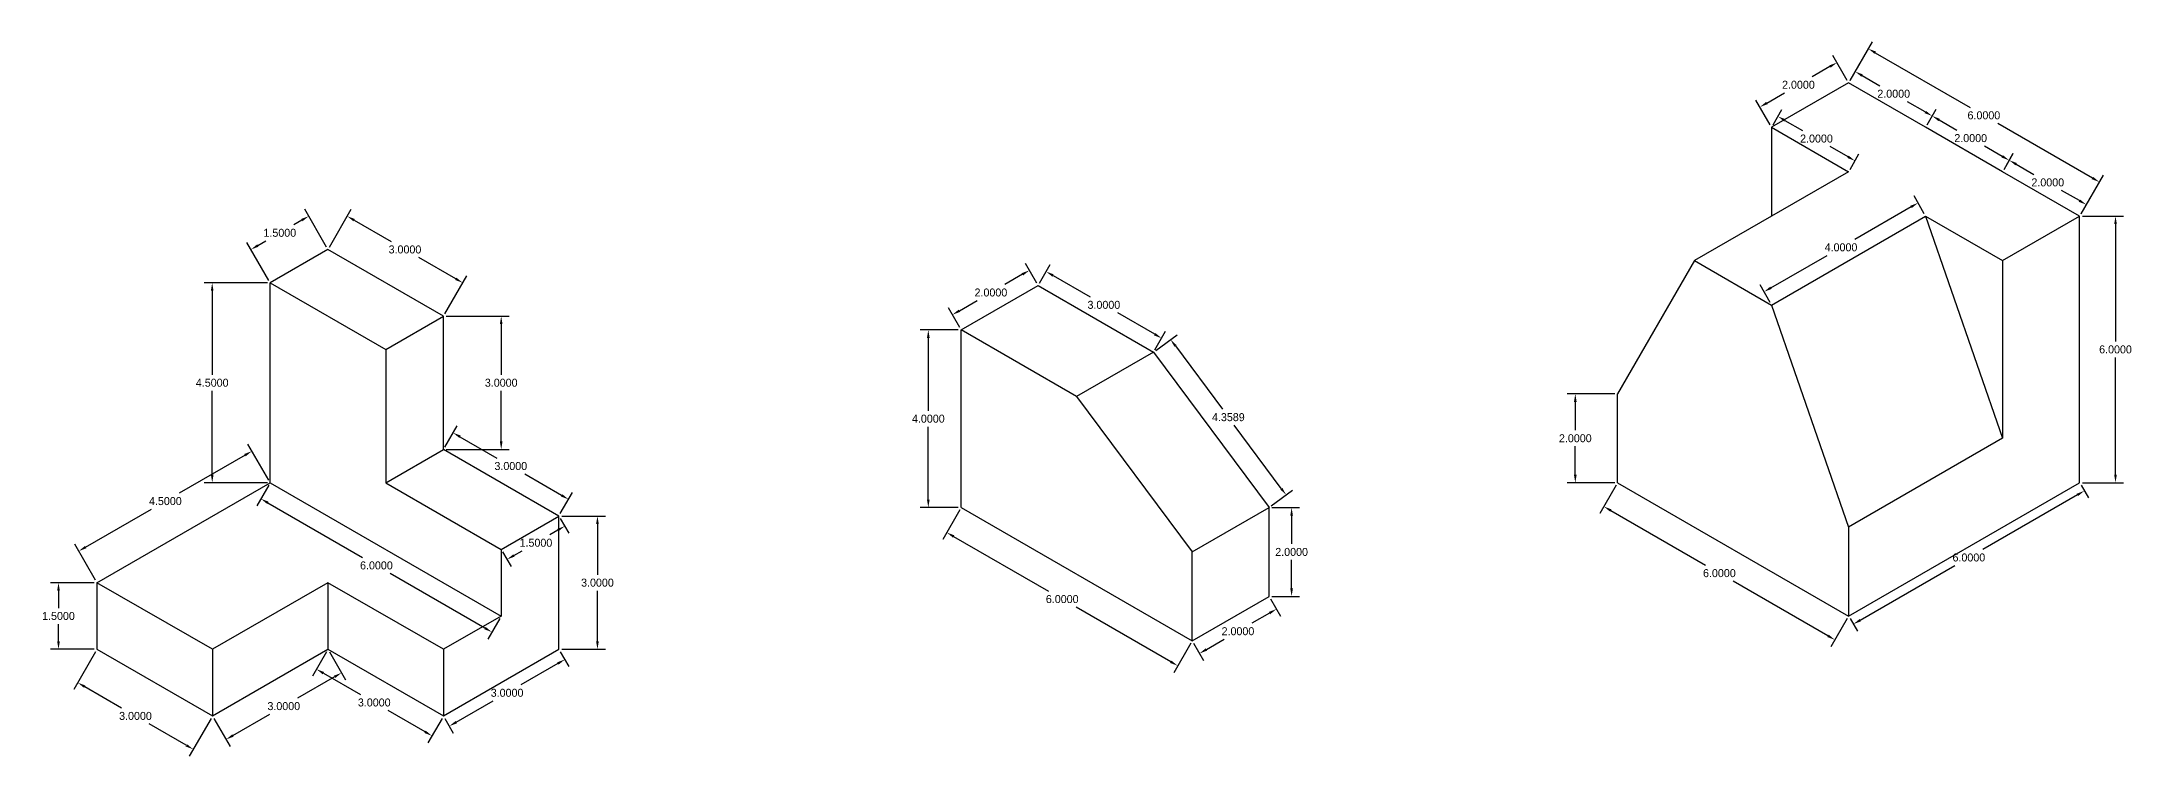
# Model space of a CAD drawing. Header units: inches. Extents: x 23 to 182, y 18 to 39.
# Drawn here: x 22.57 to 69.6, y 18.34 to 34.43 of the extents above; entities that cross this region are included whole.
import ezdxf

# ---------------------------------------------------------------- set-up
doc = ezdxf.new("R2010")
doc.units = ezdxf.units.IN
doc.header["$MEASUREMENT"] = 0
doc.dimstyles.get("Standard").update_dxf_attribs({"dimtxt": 0.18, "dimasz": 0.18, "dimexe": 0.18, "dimexo": 0.0625, "dimgap": 0.09, "dimtad": 0, "dimtih": 1, "dimtoh": 1, "dimdec": 4, "dimzin": 0, "dimdsep": 46, "dimtxsty": 'Standard', "dimcen": 0.09, "dimadec": 0, "dimazin": 0, "dimtfac": 1, "dimtdec": 4, "dimtofl": 0, "dimtmove": 0, "dimatfit": 3, "dimfxl": 1, "dimtolj": 1, "dimtzin": 0, "dimarcsym": 0})

# ---------------------------------------------------------------- blocks, each defined once
blk = doc.blocks.new('*D1')
at = {"color": 0, "lineweight": -2}
for p, q in [((28.981, 29.804), (28.489, 30.656)), ((28.423, 30.41), (28.241, 30.305)), ((27.682, 29.054), (27.19, 29.906)), ((27.436, 29.84), (27.618, 29.945))]:
    blk.add_line(p, q, dxfattribs=at)
at = {"color": 0}
for points in [[(28.408, 30.436), (28.438, 30.384), (28.579, 30.5)], [(27.421, 29.866), (27.451, 29.814), (27.28, 29.75)]]:
    blk.add_solid(points, dxfattribs=at)
at = {"layer": 'Defpoints', "color": 0}
for p in [(27.28, 29.75), (29.012, 29.75), (27.713, 29)]:
    blk.add_point(p, dxfattribs=at)
at = {"color": 0, "insert": (27.929, 30.125), "char_height": 0.18, "attachment_point": 5}
blk.add_mtext('\\A1;1.5000', dxfattribs=at)
blk = doc.blocks.new('*D2')
at = {"color": 0, "lineweight": -2}
for p, q in [((29.043, 29.804), (29.535, 30.656)), ((29.601, 30.41), (30.432, 29.93)), ((31.887, 29.09), (31.056, 29.57)), ((31.641, 28.304), (32.133, 29.156))]:
    blk.add_line(p, q, dxfattribs=at)
at = {"color": 0}
for points in [[(29.616, 30.436), (29.586, 30.384), (29.445, 30.5)], [(31.902, 29.116), (31.872, 29.064), (32.043, 29)]]:
    blk.add_solid(points, dxfattribs=at)
at = {"layer": 'Defpoints', "color": 0}
for p in [(29.012, 29.75), (32.043, 29), (31.61, 28.25)]:
    blk.add_point(p, dxfattribs=at)
at = {"color": 0, "insert": (30.744, 29.75), "char_height": 0.18, "attachment_point": 5}
blk.add_mtext('\\A1;3.0000', dxfattribs=at)
blk = doc.blocks.new('*D3')
at = {"color": 0, "lineweight": -2}
for p, q in [((31.672, 28.25), (33.089, 28.25)), ((32.909, 28.07), (32.909, 26.93)), ((32.909, 25.43), (32.909, 26.57)), ((31.672, 25.25), (33.089, 25.25))]:
    blk.add_line(p, q, dxfattribs=at)
at = {"color": 0}
for points in [[(32.879, 28.07), (32.939, 28.07), (32.909, 28.25)], [(32.879, 25.43), (32.939, 25.43), (32.909, 25.25)]]:
    blk.add_solid(points, dxfattribs=at)
at = {"layer": 'Defpoints', "color": 0}
for p in [(31.61, 28.25), (31.61, 25.25), (32.909, 25.25)]:
    blk.add_point(p, dxfattribs=at)
at = {"color": 0, "insert": (32.909, 26.75), "char_height": 0.18, "attachment_point": 5}
blk.add_mtext('\\A1;3.0000', dxfattribs=at)
blk = doc.blocks.new('*D4')
at = {"color": 0, "lineweight": -2}
for p, q in [((31.641, 25.304), (31.916, 25.781)), ((31.982, 25.535), (32.814, 25.055)), ((34.269, 24.215), (33.437, 24.695)), ((34.239, 23.804), (34.515, 24.281))]:
    blk.add_line(p, q, dxfattribs=at)
at = {"color": 0}
for points in [[(31.997, 25.561), (31.967, 25.509), (31.826, 25.625)], [(34.284, 24.241), (34.254, 24.189), (34.425, 24.125)]]:
    blk.add_solid(points, dxfattribs=at)
at = {"layer": 'Defpoints', "color": 0}
for p in [(31.61, 25.25), (34.425, 24.125), (34.208, 23.75)]:
    blk.add_point(p, dxfattribs=at)
at = {"color": 0, "insert": (33.125, 24.875), "char_height": 0.18, "attachment_point": 5}
blk.add_mtext('\\A1;3.0000', dxfattribs=at)
blk = doc.blocks.new('*D5')
at = {"color": 0, "lineweight": -2}
for p, q in [((34.271, 23.75), (35.254, 23.75)), ((35.074, 23.57), (35.074, 22.43)), ((35.074, 20.93), (35.074, 22.07)), ((34.271, 20.75), (35.254, 20.75))]:
    blk.add_line(p, q, dxfattribs=at)
at = {"color": 0}
for points in [[(35.044, 23.57), (35.104, 23.57), (35.074, 23.75)], [(35.044, 20.93), (35.104, 20.93), (35.074, 20.75)]]:
    blk.add_solid(points, dxfattribs=at)
at = {"layer": 'Defpoints', "color": 0}
for p in [(34.208, 23.75), (34.208, 20.75), (35.074, 20.75)]:
    blk.add_point(p, dxfattribs=at)
at = {"color": 0, "insert": (35.074, 22.25), "char_height": 0.18, "attachment_point": 5}
blk.add_mtext('\\A1;3.0000', dxfattribs=at)
blk = doc.blocks.new('*D6')
at = {"color": 0, "lineweight": -2}
for p, q in [((23.753, 22.25), (22.77, 22.25)), ((22.95, 22.07), (22.95, 21.68)), ((22.95, 20.93), (22.95, 21.32)), ((23.753, 20.75), (22.77, 20.75))]:
    blk.add_line(p, q, dxfattribs=at)
at = {"color": 0}
for points in [[(22.92, 22.07), (22.98, 22.07), (22.95, 22.25)], [(22.92, 20.93), (22.98, 20.93), (22.95, 20.75)]]:
    blk.add_solid(points, dxfattribs=at)
at = {"layer": 'Defpoints', "color": 0}
for p in [(23.816, 22.25), (22.95, 20.75), (23.816, 20.75)]:
    blk.add_point(p, dxfattribs=at)
at = {"color": 0, "insert": (22.95, 21.5), "char_height": 0.18, "attachment_point": 5}
blk.add_mtext('\\A1;1.5000', dxfattribs=at)
blk = doc.blocks.new('*D7')
at = {"color": 0, "lineweight": -2}
for p, q in [((23.784, 20.696), (23.293, 19.844)), ((23.539, 19.91), (24.37, 19.43)), ((25.825, 18.59), (24.993, 19.07)), ((26.383, 19.196), (25.891, 18.344))]:
    blk.add_line(p, q, dxfattribs=at)
at = {"color": 0}
for points in [[(23.554, 19.936), (23.524, 19.884), (23.383, 20)], [(25.84, 18.616), (25.81, 18.564), (25.981, 18.5)]]:
    blk.add_solid(points, dxfattribs=at)
at = {"layer": 'Defpoints', "color": 0}
for p in [(23.816, 20.75), (26.414, 19.25), (25.981, 18.5)]:
    blk.add_point(p, dxfattribs=at)
at = {"color": 0, "insert": (24.682, 19.25), "char_height": 0.18, "attachment_point": 5}
blk.add_mtext('\\A1;3.0000', dxfattribs=at)
blk = doc.blocks.new('*D8')
at = {"color": 0, "lineweight": -2}
for p, q in [((29.043, 20.696), (29.407, 20.065)), ((29.161, 20.131), (28.33, 19.651)), ((26.875, 18.811), (27.706, 19.291)), ((26.445, 19.196), (26.809, 18.565))]:
    blk.add_line(p, q, dxfattribs=at)
at = {"color": 0}
for points in [[(29.146, 20.157), (29.176, 20.105), (29.317, 20.221)], [(26.86, 18.837), (26.89, 18.785), (26.719, 18.721)]]:
    blk.add_solid(points, dxfattribs=at)
at = {"layer": 'Defpoints', "color": 0}
for p in [(29.012, 20.75), (29.317, 20.221), (26.414, 19.25)]:
    blk.add_point(p, dxfattribs=at)
at = {"color": 0, "insert": (28.018, 19.471), "char_height": 0.18, "attachment_point": 5}
blk.add_mtext('\\A1;3.0000', dxfattribs=at)
blk = doc.blocks.new('*D9')
at = {"color": 0, "lineweight": -2}
for p, q in [((28.981, 20.696), (28.664, 20.147)), ((28.91, 20.213), (29.741, 19.733)), ((31.196, 18.893), (30.365, 19.373)), ((31.579, 19.196), (31.262, 18.647))]:
    blk.add_line(p, q, dxfattribs=at)
at = {"color": 0}
for points in [[(28.925, 20.239), (28.895, 20.187), (28.754, 20.303)], [(31.211, 18.919), (31.181, 18.867), (31.352, 18.803)]]:
    blk.add_solid(points, dxfattribs=at)
at = {"layer": 'Defpoints', "color": 0}
for p in [(29.012, 20.75), (31.61, 19.25), (31.352, 18.803)]:
    blk.add_point(p, dxfattribs=at)
at = {"color": 0, "insert": (30.053, 19.553), "char_height": 0.18, "attachment_point": 5}
blk.add_mtext('\\A1;3.0000', dxfattribs=at)
blk = doc.blocks.new('*D10')
at = {"color": 0, "lineweight": -2}
for p, q in [((34.239, 20.696), (34.43, 20.365)), ((34.184, 20.431), (33.353, 19.951)), ((31.898, 19.111), (32.729, 19.591)), ((31.641, 19.196), (31.832, 18.865))]:
    blk.add_line(p, q, dxfattribs=at)
at = {"color": 0}
for points in [[(34.169, 20.457), (34.199, 20.405), (34.34, 20.521)], [(31.883, 19.137), (31.913, 19.085), (31.742, 19.021)]]:
    blk.add_solid(points, dxfattribs=at)
at = {"layer": 'Defpoints', "color": 0}
for p in [(34.208, 20.75), (34.34, 20.521), (31.61, 19.25)]:
    blk.add_point(p, dxfattribs=at)
at = {"color": 0, "insert": (33.041, 19.771), "char_height": 0.18, "attachment_point": 5}
blk.add_mtext('\\A1;3.0000', dxfattribs=at)
blk = doc.blocks.new('*D11')
at = {"color": 0, "lineweight": -2}
for p, q in [((27.65, 29), (26.228, 29)), ((26.408, 28.82), (26.408, 26.93)), ((26.408, 24.68), (26.408, 26.57)), ((27.65, 24.5), (26.228, 24.5))]:
    blk.add_line(p, q, dxfattribs=at)
at = {"color": 0}
for points in [[(26.378, 28.82), (26.438, 28.82), (26.408, 29)], [(26.378, 24.68), (26.438, 24.68), (26.408, 24.5)]]:
    blk.add_solid(points, dxfattribs=at)
at = {"layer": 'Defpoints', "color": 0}
for p in [(27.713, 29), (26.408, 24.5), (27.713, 24.5)]:
    blk.add_point(p, dxfattribs=at)
at = {"color": 0, "insert": (26.408, 26.75), "char_height": 0.18, "attachment_point": 5}
blk.add_mtext('\\A1;4.5000', dxfattribs=at)
blk = doc.blocks.new('*D12')
at = {"color": 0, "lineweight": -2}
for p, q in [((27.146, 25.121), (25.665, 24.266)), ((27.682, 24.554), (27.212, 25.367)), ((23.561, 23.051), (25.042, 23.906)), ((23.784, 22.304), (23.315, 23.117))]:
    blk.add_line(p, q, dxfattribs=at)
at = {"color": 0}
for points in [[(27.131, 25.147), (27.161, 25.095), (27.302, 25.211)], [(23.546, 23.077), (23.576, 23.025), (23.405, 22.961)]]:
    blk.add_solid(points, dxfattribs=at)
at = {"layer": 'Defpoints', "color": 0}
for p in [(27.713, 24.5), (23.405, 22.961), (23.816, 22.25)]:
    blk.add_point(p, dxfattribs=at)
at = {"color": 0, "insert": (25.354, 24.086), "char_height": 0.18, "attachment_point": 5}
blk.add_mtext('\\A1;4.5000', dxfattribs=at)
blk = doc.blocks.new('*D13')
at = {"color": 0, "lineweight": -2}
for p, q in [((34.239, 23.696), (34.429, 23.367)), ((34.183, 23.433), (34.001, 23.328)), ((32.94, 22.946), (33.13, 22.617)), ((33.196, 22.863), (33.378, 22.968))]:
    blk.add_line(p, q, dxfattribs=at)
at = {"color": 0}
for points in [[(34.168, 23.459), (34.198, 23.407), (34.339, 23.523)], [(33.181, 22.889), (33.211, 22.837), (33.04, 22.773)]]:
    blk.add_solid(points, dxfattribs=at)
at = {"layer": 'Defpoints', "color": 0}
for p in [(34.208, 23.75), (34.339, 23.523), (32.909, 23)]:
    blk.add_point(p, dxfattribs=at)
at = {"color": 0, "insert": (33.69, 23.148), "char_height": 0.18, "attachment_point": 5}
blk.add_mtext('\\A1;1.5000', dxfattribs=at)
blk = doc.blocks.new('*D14')
at = {"color": 0, "lineweight": -2}
for p, q in [((27.682, 24.446), (27.414, 23.982)), ((27.659, 24.048), (29.79, 22.818)), ((32.544, 21.228), (30.413, 22.458)), ((32.878, 21.446), (32.61, 20.982))]:
    blk.add_line(p, q, dxfattribs=at)
at = {"color": 0}
for points in [[(27.674, 24.074), (27.644, 24.022), (27.504, 24.138)], [(32.559, 21.254), (32.529, 21.202), (32.7, 21.138)]]:
    blk.add_solid(points, dxfattribs=at)
at = {"layer": 'Defpoints', "color": 0}
for p in [(27.713, 24.5), (32.909, 21.5), (32.7, 21.138)]:
    blk.add_point(p, dxfattribs=at)
at = {"color": 0, "insert": (30.102, 22.638), "char_height": 0.18, "attachment_point": 5}
blk.add_mtext('\\A1;6.0000', dxfattribs=at)
blk = doc.blocks.new('*D15')
at = {"color": 0, "lineweight": -2}
for p, q in [((44.635, 29.191), (44.237, 28.961)), ((44.956, 28.995), (44.701, 29.437)), ((43.224, 27.995), (42.969, 28.437)), ((43.215, 28.371), (43.613, 28.601))]:
    blk.add_line(p, q, dxfattribs=at)
at = {"color": 0}
for points in [[(44.62, 29.217), (44.65, 29.165), (44.791, 29.281)], [(43.2, 28.397), (43.23, 28.345), (43.059, 28.281)]]:
    blk.add_solid(points, dxfattribs=at)
at = {"layer": 'Defpoints', "color": 0}
for p in [(44.987, 28.941), (43.059, 28.281), (43.255, 27.941)]:
    blk.add_point(p, dxfattribs=at)
at = {"color": 0, "insert": (43.925, 28.781), "char_height": 0.18, "attachment_point": 5}
blk.add_mtext('\\A1;2.0000', dxfattribs=at)
blk = doc.blocks.new('*D16')
at = {"color": 0, "lineweight": -2}
for p, q in [((45.018, 28.995), (45.257, 29.409)), ((45.323, 29.163), (46.154, 28.683)), ((47.609, 27.843), (46.778, 28.323)), ((47.616, 27.495), (47.855, 27.909))]:
    blk.add_line(p, q, dxfattribs=at)
at = {"color": 0}
for points in [[(45.338, 29.189), (45.308, 29.137), (45.167, 29.253)], [(47.624, 27.869), (47.594, 27.817), (47.765, 27.753)]]:
    blk.add_solid(points, dxfattribs=at)
at = {"layer": 'Defpoints', "color": 0}
for p in [(44.987, 28.941), (47.765, 27.753), (47.585, 27.441)]:
    blk.add_point(p, dxfattribs=at)
at = {"color": 0, "insert": (46.466, 28.503), "char_height": 0.18, "attachment_point": 5}
blk.add_mtext('\\A1;3.0000', dxfattribs=at)
blk = doc.blocks.new('*D17')
at = {"color": 0, "lineweight": -2}
for p, q in [((47.635, 27.478), (48.112, 27.832)), ((48.074, 27.58), (49.133, 26.155)), ((50.458, 24.369), (49.4, 25.795)), ((50.233, 23.978), (50.71, 24.332))]:
    blk.add_line(p, q, dxfattribs=at)
at = {"color": 0}
for points in [[(48.099, 27.598), (48.05, 27.562), (47.967, 27.725)], [(50.482, 24.387), (50.434, 24.351), (50.565, 24.225)]]:
    blk.add_solid(points, dxfattribs=at)
at = {"layer": 'Defpoints', "color": 0}
for p in [(47.585, 27.441), (50.565, 24.225), (50.183, 23.941)]:
    blk.add_point(p, dxfattribs=at)
at = {"color": 0, "insert": (49.266, 25.975), "char_height": 0.18, "attachment_point": 5}
blk.add_mtext('\\A1;4.3589', dxfattribs=at)
blk = doc.blocks.new('*D18')
at = {"color": 0, "lineweight": -2}
for p, q in [((50.214, 21.887), (50.438, 21.5)), ((50.192, 21.566), (49.793, 21.336)), ((48.482, 20.887), (48.706, 20.5)), ((48.771, 20.746), (49.17, 20.976))]:
    blk.add_line(p, q, dxfattribs=at)
at = {"color": 0}
for points in [[(50.177, 21.592), (50.207, 21.54), (50.348, 21.656)], [(48.756, 20.772), (48.786, 20.72), (48.616, 20.656)]]:
    blk.add_solid(points, dxfattribs=at)
at = {"layer": 'Defpoints', "color": 0}
for p in [(50.183, 21.941), (48.451, 20.941), (48.616, 20.656)]:
    blk.add_point(p, dxfattribs=at)
at = {"color": 0, "insert": (49.482, 21.156), "char_height": 0.18, "attachment_point": 5}
blk.add_mtext('\\A1;2.0000', dxfattribs=at)
blk = doc.blocks.new('*D19')
at = {"color": 0, "lineweight": -2}
for p, q in [((43.224, 23.887), (42.841, 23.224)), ((43.087, 23.29), (45.217, 22.06)), ((47.971, 20.47), (45.841, 21.7)), ((48.42, 20.887), (48.037, 20.224))]:
    blk.add_line(p, q, dxfattribs=at)
at = {"color": 0}
for points in [[(43.102, 23.316), (43.072, 23.264), (42.931, 23.38)], [(47.986, 20.496), (47.956, 20.444), (48.127, 20.38)]]:
    blk.add_solid(points, dxfattribs=at)
at = {"layer": 'Defpoints', "color": 0}
for p in [(43.255, 23.941), (48.451, 20.941), (48.127, 20.38)]:
    blk.add_point(p, dxfattribs=at)
at = {"color": 0, "insert": (45.529, 21.88), "char_height": 0.18, "attachment_point": 5}
blk.add_mtext('\\A1;6.0000', dxfattribs=at)
blk = doc.blocks.new('*D20')
at = {"color": 0, "lineweight": -2}
for p, q in [((43.192, 27.941), (42.337, 27.941)), ((42.517, 27.761), (42.517, 26.121)), ((42.517, 24.121), (42.517, 25.761)), ((43.192, 23.941), (42.337, 23.941))]:
    blk.add_line(p, q, dxfattribs=at)
at = {"color": 0}
for points in [[(42.487, 27.761), (42.547, 27.761), (42.517, 27.941)], [(42.487, 24.121), (42.547, 24.121), (42.517, 23.941)]]:
    blk.add_solid(points, dxfattribs=at)
at = {"layer": 'Defpoints', "color": 0}
for p in [(43.255, 27.941), (42.517, 23.941), (43.255, 23.941)]:
    blk.add_point(p, dxfattribs=at)
at = {"color": 0, "insert": (42.517, 25.941), "char_height": 0.18, "attachment_point": 5}
blk.add_mtext('\\A1;4.0000', dxfattribs=at)
blk = doc.blocks.new('*D21')
at = {"color": 0, "lineweight": -2}
for p, q in [((50.246, 23.941), (50.869, 23.941)), ((50.689, 23.761), (50.689, 23.121)), ((50.689, 22.121), (50.689, 22.761)), ((50.246, 21.941), (50.869, 21.941))]:
    blk.add_line(p, q, dxfattribs=at)
at = {"color": 0}
for points in [[(50.659, 23.761), (50.719, 23.761), (50.689, 23.941)], [(50.659, 22.121), (50.719, 22.121), (50.689, 21.941)]]:
    blk.add_solid(points, dxfattribs=at)
at = {"layer": 'Defpoints', "color": 0}
for p in [(50.183, 23.941), (50.183, 21.941), (50.689, 21.941)]:
    blk.add_point(p, dxfattribs=at)
at = {"color": 0, "insert": (50.689, 22.941), "char_height": 0.18, "attachment_point": 5}
blk.add_mtext('\\A1;2.0000', dxfattribs=at)
blk = doc.blocks.new('*D22')
at = {"color": 0, "lineweight": -2}
for p, q in [((62.8, 33.867), (62.402, 33.637)), ((63.189, 33.554), (62.866, 34.113)), ((61.457, 32.554), (61.134, 33.113)), ((61.38, 33.047), (61.778, 33.277))]:
    blk.add_line(p, q, dxfattribs=at)
at = {"color": 0}
for points in [[(62.785, 33.893), (62.815, 33.841), (62.956, 33.957)], [(61.365, 33.073), (61.395, 33.021), (61.224, 32.957)]]:
    blk.add_solid(points, dxfattribs=at)
at = {"layer": 'Defpoints', "color": 0}
for p in [(63.22, 33.5), (61.224, 32.957), (61.488, 32.5)]:
    blk.add_point(p, dxfattribs=at)
at = {"color": 0, "insert": (62.09, 33.457), "char_height": 0.18, "attachment_point": 5}
blk.add_mtext('\\A1;2.0000', dxfattribs=at)
blk = doc.blocks.new('*D23')
at = {"color": 0, "lineweight": -2}
for p, q in [((63.251, 33.554), (63.754, 34.425)), ((63.82, 34.179), (65.95, 32.949)), ((68.704, 31.359), (66.574, 32.589)), ((68.447, 30.554), (68.95, 31.425))]:
    blk.add_line(p, q, dxfattribs=at)
at = {"color": 0}
for points in [[(63.835, 34.205), (63.805, 34.153), (63.664, 34.269)], [(68.719, 31.385), (68.689, 31.333), (68.86, 31.269)]]:
    blk.add_solid(points, dxfattribs=at)
at = {"layer": 'Defpoints', "color": 0}
for p in [(63.22, 33.5), (68.86, 31.269), (68.416, 30.5)]:
    blk.add_point(p, dxfattribs=at)
at = {"color": 0, "insert": (66.262, 32.769), "char_height": 0.18, "attachment_point": 5}
blk.add_mtext('\\A1;6.0000', dxfattribs=at)
blk = doc.blocks.new('*D24')
at = {"color": 0, "lineweight": -2}
for p, q in [((63.251, 33.554), (63.457, 33.911)), ((63.523, 33.665), (63.922, 33.435)), ((64.943, 32.845), (64.545, 33.075)), ((64.983, 32.554), (65.189, 32.911))]:
    blk.add_line(p, q, dxfattribs=at)
at = {"color": 0}
for points in [[(63.538, 33.691), (63.508, 33.639), (63.367, 33.755)], [(64.958, 32.871), (64.928, 32.819), (65.099, 32.755)]]:
    blk.add_solid(points, dxfattribs=at)
at = {"layer": 'Defpoints', "color": 0}
for p in [(63.22, 33.5), (64.952, 32.5), (65.099, 32.755)]:
    blk.add_point(p, dxfattribs=at)
at = {"color": 0, "insert": (64.233, 33.255), "char_height": 0.18, "attachment_point": 5}
blk.add_mtext('\\A1;2.0000', dxfattribs=at)
blk = doc.blocks.new('*D25')
at = {"color": 0, "lineweight": -2}
for p, q in [((64.983, 32.554), (65.189, 32.911)), ((65.255, 32.666), (65.654, 32.436)), ((66.676, 31.846), (66.277, 32.076)), ((66.715, 31.554), (66.921, 31.911))]:
    blk.add_line(p, q, dxfattribs=at)
at = {"color": 0}
for points in [[(65.27, 32.692), (65.24, 32.64), (65.099, 32.756)], [(66.691, 31.872), (66.661, 31.82), (66.831, 31.756)]]:
    blk.add_solid(points, dxfattribs=at)
at = {"layer": 'Defpoints', "color": 0}
for p in [(64.952, 32.5), (66.831, 31.756), (66.684, 31.5)]:
    blk.add_point(p, dxfattribs=at)
at = {"color": 0, "insert": (65.965, 32.256), "char_height": 0.18, "attachment_point": 5}
blk.add_mtext('\\A1;2.0000', dxfattribs=at)
blk = doc.blocks.new('*D26')
at = {"color": 0, "lineweight": -2}
for p, q in [((66.715, 31.554), (66.923, 31.915)), ((66.989, 31.669), (67.388, 31.439)), ((68.41, 30.849), (68.011, 31.079)), ((68.447, 30.554), (68.655, 30.915))]:
    blk.add_line(p, q, dxfattribs=at)
at = {"color": 0}
for points in [[(67.004, 31.695), (66.974, 31.643), (66.833, 31.759)], [(68.425, 30.875), (68.395, 30.823), (68.565, 30.759)]]:
    blk.add_solid(points, dxfattribs=at)
at = {"layer": 'Defpoints', "color": 0}
for p in [(66.684, 31.5), (68.565, 30.759), (68.416, 30.5)]:
    blk.add_point(p, dxfattribs=at)
at = {"color": 0, "insert": (67.699, 31.259), "char_height": 0.18, "attachment_point": 5}
blk.add_mtext('\\A1;2.0000', dxfattribs=at)
blk = doc.blocks.new('*D27')
at = {"color": 0, "lineweight": -2}
for p, q in [((68.479, 30.5), (69.403, 30.5)), ((69.223, 30.32), (69.223, 27.68)), ((69.223, 24.68), (69.223, 27.32)), ((68.479, 24.5), (69.403, 24.5))]:
    blk.add_line(p, q, dxfattribs=at)
at = {"color": 0}
for points in [[(69.193, 30.32), (69.253, 30.32), (69.223, 30.5)], [(69.193, 24.68), (69.253, 24.68), (69.223, 24.5)]]:
    blk.add_solid(points, dxfattribs=at)
at = {"layer": 'Defpoints', "color": 0}
for p in [(68.416, 30.5), (68.416, 24.5), (69.223, 24.5)]:
    blk.add_point(p, dxfattribs=at)
at = {"color": 0, "insert": (69.223, 27.5), "char_height": 0.18, "attachment_point": 5}
blk.add_mtext('\\A1;6.0000', dxfattribs=at)
blk = doc.blocks.new('*D28')
at = {"color": 0, "lineweight": -2}
for p, q in [((68.366, 24.227), (66.236, 22.997)), ((68.447, 24.446), (68.612, 24.161)), ((63.482, 21.407), (65.612, 22.637)), ((63.251, 21.446), (63.416, 21.161))]:
    blk.add_line(p, q, dxfattribs=at)
at = {"color": 0}
for points in [[(68.351, 24.253), (68.381, 24.201), (68.522, 24.317)], [(63.467, 21.433), (63.497, 21.381), (63.326, 21.317)]]:
    blk.add_solid(points, dxfattribs=at)
at = {"layer": 'Defpoints', "color": 0}
for p in [(68.416, 24.5), (63.22, 21.5), (63.326, 21.317)]:
    blk.add_point(p, dxfattribs=at)
at = {"color": 0, "insert": (65.924, 22.817), "char_height": 0.18, "attachment_point": 5}
blk.add_mtext('\\A1;6.0000', dxfattribs=at)
blk = doc.blocks.new('*D29')
at = {"color": 0, "lineweight": -2}
for p, q in [((57.992, 24.446), (57.624, 23.808)), ((57.87, 23.874), (60.001, 22.644)), ((62.755, 21.054), (60.624, 22.284)), ((63.189, 21.446), (62.82, 20.808))]:
    blk.add_line(p, q, dxfattribs=at)
at = {"color": 0}
for points in [[(57.885, 23.9), (57.855, 23.848), (57.714, 23.964)], [(62.77, 21.08), (62.74, 21.028), (62.91, 20.964)]]:
    blk.add_solid(points, dxfattribs=at)
at = {"layer": 'Defpoints', "color": 0}
for p in [(58.024, 24.5), (57.714, 23.964), (63.22, 21.5)]:
    blk.add_point(p, dxfattribs=at)
at = {"color": 0, "insert": (60.312, 22.464), "char_height": 0.18, "attachment_point": 5}
blk.add_mtext('\\A1;6.0000', dxfattribs=at)
blk = doc.blocks.new('*D30')
at = {"color": 0, "lineweight": -2}
for p, q in [((57.961, 26.5), (56.891, 26.5)), ((57.071, 26.32), (57.071, 25.68)), ((57.071, 24.68), (57.071, 25.32)), ((57.961, 24.5), (56.891, 24.5))]:
    blk.add_line(p, q, dxfattribs=at)
at = {"color": 0}
for points in [[(57.041, 26.32), (57.101, 26.32), (57.071, 26.5)], [(57.041, 24.68), (57.101, 24.68), (57.071, 24.5)]]:
    blk.add_solid(points, dxfattribs=at)
at = {"layer": 'Defpoints', "color": 0}
for p in [(58.024, 26.5), (57.071, 24.5), (58.024, 24.5)]:
    blk.add_point(p, dxfattribs=at)
at = {"color": 0, "insert": (57.071, 25.5), "char_height": 0.18, "attachment_point": 5}
blk.add_mtext('\\A1;2.0000', dxfattribs=at)
blk = doc.blocks.new('*D31')
at = {"color": 0, "lineweight": -2}
for p, q in [((64.624, 30.708), (63.359, 29.978)), ((64.921, 30.554), (64.69, 30.954)), ((61.472, 28.888), (62.736, 29.618)), ((61.457, 28.554), (61.226, 28.954))]:
    blk.add_line(p, q, dxfattribs=at)
at = {"color": 0}
for points in [[(64.609, 30.734), (64.639, 30.682), (64.78, 30.798)], [(61.457, 28.914), (61.487, 28.862), (61.316, 28.798)]]:
    blk.add_solid(points, dxfattribs=at)
at = {"layer": 'Defpoints', "color": 0}
for p in [(64.952, 30.5), (61.316, 28.798), (61.488, 28.5)]:
    blk.add_point(p, dxfattribs=at)
at = {"color": 0, "insert": (63.048, 29.798), "char_height": 0.18, "attachment_point": 5}
blk.add_mtext('\\A1;4.0000', dxfattribs=at)
blk = doc.blocks.new('*D32')
at = {"color": 0, "lineweight": -2}
for p, q in [((61.519, 32.554), (61.72, 32.901)), ((61.785, 32.656), (62.184, 32.426)), ((63.206, 31.836), (62.807, 32.066)), ((63.251, 31.554), (63.452, 31.901))]:
    blk.add_line(p, q, dxfattribs=at)
at = {"color": 0}
for points in [[(61.8, 32.682), (61.77, 32.63), (61.63, 32.746)], [(63.221, 31.862), (63.191, 31.81), (63.362, 31.746)]]:
    blk.add_solid(points, dxfattribs=at)
at = {"layer": 'Defpoints', "color": 0}
for p in [(61.488, 32.5), (63.362, 31.746), (63.22, 31.5)]:
    blk.add_point(p, dxfattribs=at)
at = {"color": 0, "insert": (62.496, 32.246), "char_height": 0.18, "attachment_point": 5}
blk.add_mtext('\\A1;2.0000', dxfattribs=at)

msp = doc.modelspace()

# ---------------------------------------------------------------- linework, layer by layer
for p, q in [((63.21985, 33.5), (61.4878, 32.5)), ((64.95191, 32.5), (63.21985, 33.5)), ((61.4878, 32.5), (63.21985, 31.5)), ((61.4878, 32.5), (61.4878, 30.5)), ((66.68396, 31.5), (64.95191, 32.5)), ((63.21985, 31.5), (59.75575, 29.5)), ((68.41601, 30.5), (66.68396, 31.5)), ((61.4878, 28.5), (64.95191, 30.5)), ((64.95191, 30.5), (66.68396, 29.5)), ((64.95191, 30.5), (66.68396, 25.5)), ((66.68396, 29.5), (68.41601, 30.5)), ((68.41601, 24.5), (68.41601, 30.5)), ((29.01185, 29.75), (27.71281, 29)), ((31.60993, 28.25), (29.01185, 29.75)), ((59.75575, 29.5), (58.0237, 26.5)), ((59.75575, 29.5), (61.4878, 28.5)), ((66.68396, 29.5), (66.68396, 25.5)), ((27.71281, 29), (30.31089, 27.5)), ((27.71281, 24.5), (27.71281, 29)), ((43.25493, 27.94122), (44.98698, 28.94122)), ((44.98698, 28.94122), (47.58505, 27.44122)), ((30.31089, 27.5), (31.60993, 28.25)), ((31.60993, 25.25), (31.60993, 28.25)), ((61.4878, 28.5), (63.21985, 23.5)), ((43.25493, 23.94122), (43.25493, 27.94122)), ((45.853, 26.44122), (43.25493, 27.94122)), ((30.31089, 27.5), (30.31089, 24.5)), ((47.58505, 27.44122), (45.853, 26.44122)), ((47.58505, 27.44122), (50.18313, 23.94122)), ((45.853, 26.44122), (48.45108, 22.94122)), ((58.0237, 24.5), (58.0237, 26.5)), ((66.68396, 25.5), (63.21985, 23.5)), ((30.31089, 24.5), (31.60993, 25.25)), ((34.208, 23.75), (31.60993, 25.25)), ((23.8157, 22.25), (27.71281, 24.5)), ((27.71281, 24.5), (32.90897, 21.5)), ((30.31089, 24.5), (32.90897, 23)), ((58.0237, 24.5), (63.21985, 21.5)), ((63.21985, 21.5), (68.41601, 24.5)), ((32.90897, 23), (34.208, 23.75)), ((34.208, 20.75), (34.208, 23.75)), ((43.25493, 23.94122), (48.45108, 20.94122)), ((48.45108, 22.94122), (50.18313, 23.94122)), ((50.18313, 21.94122), (50.18313, 23.94122)), ((63.21985, 23.5), (63.21985, 21.5)), ((32.90897, 23), (32.90897, 21.5)), ((48.45108, 20.94122), (48.45108, 22.94122)), ((26.41377, 20.75), (23.8157, 22.25)), ((23.8157, 22.25), (23.8157, 20.75)), ((29.01185, 22.25), (26.41377, 20.75)), ((31.60993, 20.75), (29.01185, 22.25)), ((29.01185, 22.25), (29.01185, 20.75)), ((48.45108, 20.94122), (50.18313, 21.94122)), ((48.45108, 20.94122), (50.18313, 21.94122)), ((32.90897, 21.5), (31.60993, 20.75)), ((23.8157, 20.75), (26.41377, 19.25)), ((26.41377, 19.25), (29.01185, 20.75)), ((26.41377, 20.75), (26.41377, 19.25)), ((29.01185, 20.75), (31.60993, 19.25)), ((31.60993, 19.25), (34.208, 20.75)), ((31.60993, 20.75), (31.60993, 19.25))]:
    msp.add_line(p, q)

# ---------------------------------------------------------------- dimensions: what is measured, and where the dimension line sits
for p1, p2, distance, picture, middle in [((63.21985, 33.5), (68.41601, 30.5), 0.88838, '*D23', (66.26212, 32.76936)), ((63.21985, 33.5), (61.4878, 32.5), -0.52744, '*D22', (62.09011, 33.45678)), ((63.21985, 33.5), (64.95191, 32.5), 0.29489, '*D24', (64.23332, 33.25538)), ((61.4878, 32.5), (63.21985, 31.5), 0.28358, '*D32', (62.49562, 32.24559)), ((64.95191, 32.5), (66.68396, 31.5), 0.29506, '*D25', (65.96546, 32.25553)), ((66.68396, 31.5), (68.41601, 30.5), 0.29883, '*D26', (67.6994, 31.25879)), ((29.01185, 29.75), (27.71281, 29), -0.86603, '*D1', (27.92932, 30.125)), ((29.01185, 29.75), (31.60993, 28.25), 0.86603, '*D2', (30.7439, 29.75)), ((64.95191, 30.5), (61.4878, 28.5), -0.34435, '*D31', (63.04768, 29.79822)), ((68.41601, 30.5), (68.41601, 24.5), 0.80728, '*D27', (69.22328, 27.5)), ((44.98698, 28.94122), (43.25493, 27.94122), -0.39225, '*D15', (43.92482, 28.78092)), ((44.98698, 28.94122), (47.58505, 27.44122), 0.3604, '*D16', (46.46621, 28.50333)), ((27.71281, 29), (27.71281, 24.5), -1.30487, '*D11', (26.40794, 26.75)), ((31.60993, 28.25), (31.60993, 25.25), 1.29904, '*D3', (32.90897, 26.75)), ((43.25493, 27.94122), (43.25493, 23.94122), -0.7381, '*D20', (42.51683, 25.94122)), ((47.58505, 27.44122), (50.18313, 23.94122), 0.47585, '*D17', (49.26618, 25.97485)), ((58.0237, 26.5), (58.0237, 24.5), -0.95298, '*D30', (57.07072, 25.5)), ((31.60993, 25.25), (34.208, 23.75), 0.43301, '*D4', (33.12547, 24.875)), ((27.71281, 24.5), (23.8157, 22.25), -0.82134, '*D12', (25.35358, 24.0863)), ((27.71281, 24.5), (32.90897, 21.5), -0.41851, '*D14', (30.10163, 22.63756)), ((63.21985, 21.5), (58.0237, 24.5), 0.61879, '*D29', (60.31238, 22.46411)), ((68.41601, 24.5), (63.21985, 21.5), 0.21178, '*D28', (65.92382, 22.8166)), ((32.90897, 23), (34.208, 23.75), -0.26207, '*D13', (33.68952, 23.14804)), ((43.25493, 23.94122), (48.45108, 20.94122), -0.64767, '*D19', (45.52917, 21.88032)), ((50.18313, 23.94122), (50.18313, 21.94122), 0.50577, '*D21', (50.68889, 22.94122)), ((23.8157, 22.25), (23.8157, 20.75), -0.86603, '*D6', (22.94967, 21.5)), ((50.18313, 21.94122), (48.45108, 20.94122), 0.32901, '*D18', (49.48161, 21.15629)), ((23.8157, 20.75), (26.41377, 19.25), -0.86603, '*D7', (24.68172, 19.25)), ((26.41377, 19.25), (29.01185, 20.75), -0.61041, '*D8', (28.01802, 19.47137)), ((29.01185, 20.75), (31.60993, 19.25), -0.51623, '*D9', (30.05277, 19.55293)), ((31.60993, 19.25), (34.208, 20.75), -0.26416, '*D10', (33.04105, 19.77123))]:
    dim = msp.add_aligned_dim(p1=p1, p2=p2, distance=distance, dimstyle='Standard')
    dim.commit()
    dim.dimension.update_dxf_attribs({"geometry": picture, "text_midpoint": middle})
dim = msp.add_linear_dim(base=(35.07403, 20.75), p1=(34.208, 23.75), p2=(34.208, 20.75), angle=90, dimstyle='Standard')
dim.commit()
dim.dimension.update_dxf_attribs({"geometry": '*D5', "text_midpoint": (35.07403, 22.25)})

doc.saveas('drawing.dxf')
